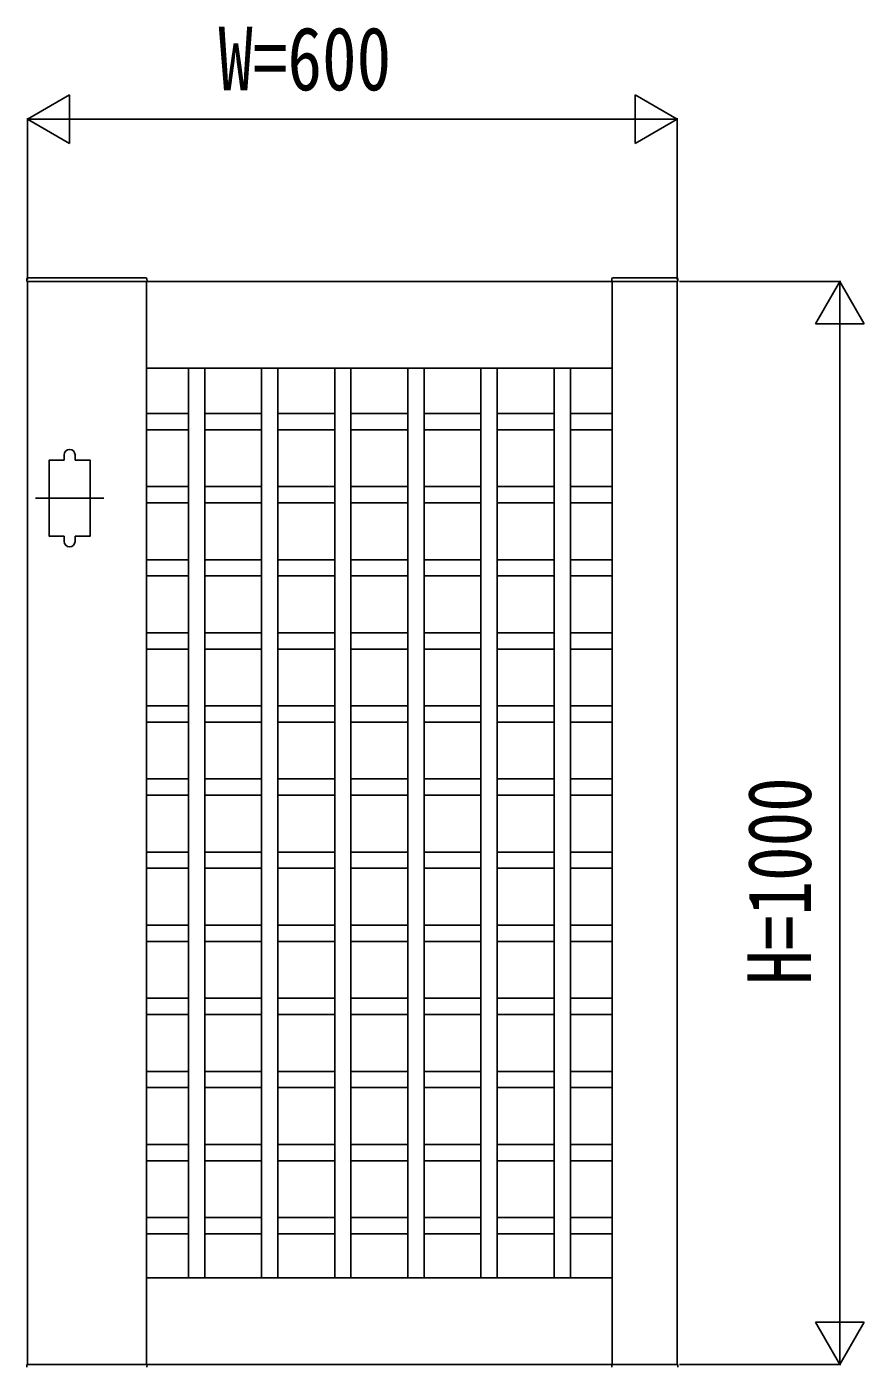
# Model space of a CAD drawing. Units: millimetres, scale not verified. Extents: x -8410 to 8410, y -5940 to 5940.
# Drawn here: x -1810 to -1037, y 2447 to 3685 of the extents above; entities that cross this region are included whole.
import ezdxf
from ezdxf.enums import TextEntityAlignment as Align

# ---------------------------------------------------------------- set-up
doc = ezdxf.new("R2010")
doc.units = ezdxf.units.MM
doc.header["$LTSCALE"] = 30
for name, color, linetype in [('0-2_YKK_11', 7, 'Continuous'), ('0-3_YKK_11E', 7, 'Continuous'), ('0-4_YKK_A1', 4, 'Continuous'), ('0-5_YKK_D', 6, 'Continuous')]:
    doc.layers.add(name, color=color, linetype=linetype)
doc.styles.add('ＭＳ ゴシック', font='')
doc.styles.get('ＭＳ ゴシック').set_extended_font_data('MS Gothic')

msp = doc.modelspace()

# ---------------------------------------------------------------- linework, layer by layer
at = {"layer": '0-2_YKK_11'}
for p, q in [((-1699.96, 2450), (-1699.96, 3450)), ((-1269.96, 2450), (-1269.96, 3450)), ((-1699.96, 3370), (-1269.96, 3370)), ((-1699.96, 2530), (-1269.96, 2530))]:
    msp.add_line(p, q, dxfattribs=at)
msp.add_lwpolyline([(-1809.96, 3450), (-1809.96, 2450), (-1209.96, 2450), (-1209.96, 3450)], close=True, dxfattribs=at)
at = {"layer": '0-3_YKK_11E'}
for p, q in [((-1661.21, 3370), (-1661.21, 2530)), ((-1646.21, 3370), (-1646.21, 2530)), ((-1593.71, 3370), (-1593.71, 2530)), ((-1578.71, 3370), (-1578.71, 2530)), ((-1526.21, 3370), (-1526.21, 2530)), ((-1511.21, 3370), (-1511.21, 2530)), ((-1458.71, 3370), (-1458.71, 2530)), ((-1443.71, 3370), (-1443.71, 2530)), ((-1391.21, 3370), (-1391.21, 2530)), ((-1376.21, 3370), (-1376.21, 2530)), ((-1323.71, 3370), (-1323.71, 2530)), ((-1308.71, 3370), (-1308.71, 2530)), ((-1699.96, 3328.15), (-1661.21, 3328.15)), ((-1646.21, 3328.15), (-1593.71, 3328.15)), ((-1578.71, 3328.15), (-1526.21, 3328.15)), ((-1511.21, 3328.15), (-1458.71, 3328.15)), ((-1443.71, 3328.15), (-1391.21, 3328.15)), ((-1376.21, 3328.15), (-1323.71, 3328.15)), ((-1308.71, 3328.15), (-1269.96, 3328.15)), ((-1699.96, 3313.15), (-1661.21, 3313.15)), ((-1646.21, 3313.15), (-1593.71, 3313.15)), ((-1578.71, 3313.15), (-1526.21, 3313.15)), ((-1511.21, 3313.15), (-1458.71, 3313.15)), ((-1443.71, 3313.15), (-1391.21, 3313.15)), ((-1376.21, 3313.15), (-1323.71, 3313.15)), ((-1308.71, 3313.15), (-1269.96, 3313.15)), ((-1699.96, 3260.65), (-1661.21, 3260.65)), ((-1646.21, 3260.65), (-1593.71, 3260.65)), ((-1578.71, 3260.65), (-1526.21, 3260.65)), ((-1511.21, 3260.65), (-1458.71, 3260.65)), ((-1443.71, 3260.65), (-1391.21, 3260.65)), ((-1376.21, 3260.65), (-1323.71, 3260.65)), ((-1308.71, 3260.65), (-1269.96, 3260.65)), ((-1699.96, 3245.65), (-1661.21, 3245.65)), ((-1646.21, 3245.65), (-1593.71, 3245.65)), ((-1578.71, 3245.65), (-1526.21, 3245.65)), ((-1511.21, 3245.65), (-1458.71, 3245.65)), ((-1443.71, 3245.65), (-1391.21, 3245.65)), ((-1376.21, 3245.65), (-1323.71, 3245.65)), ((-1308.71, 3245.65), (-1269.96, 3245.65)), ((-1699.96, 3193.15), (-1661.21, 3193.15)), ((-1646.21, 3193.15), (-1593.71, 3193.15)), ((-1578.71, 3193.15), (-1526.21, 3193.15)), ((-1511.21, 3193.15), (-1458.71, 3193.15)), ((-1443.71, 3193.15), (-1391.21, 3193.15)), ((-1376.21, 3193.15), (-1323.71, 3193.15)), ((-1308.71, 3193.15), (-1269.96, 3193.15)), ((-1699.96, 3178.15), (-1661.21, 3178.15)), ((-1646.21, 3178.15), (-1593.71, 3178.15)), ((-1578.71, 3178.15), (-1526.21, 3178.15)), ((-1511.21, 3178.15), (-1458.71, 3178.15)), ((-1443.71, 3178.15), (-1391.21, 3178.15)), ((-1376.21, 3178.15), (-1323.71, 3178.15)), ((-1308.71, 3178.15), (-1269.96, 3178.15)), ((-1699.96, 3125.65), (-1661.21, 3125.65)), ((-1646.21, 3125.65), (-1593.71, 3125.65)), ((-1578.71, 3125.65), (-1526.21, 3125.65)), ((-1511.21, 3125.65), (-1458.71, 3125.65)), ((-1443.71, 3125.65), (-1391.21, 3125.65)), ((-1376.21, 3125.65), (-1323.71, 3125.65)), ((-1308.71, 3125.65), (-1269.96, 3125.65)), ((-1699.96, 3110.65), (-1661.21, 3110.65)), ((-1646.21, 3110.65), (-1593.71, 3110.65)), ((-1578.71, 3110.65), (-1526.21, 3110.65)), ((-1511.21, 3110.65), (-1458.71, 3110.65)), ((-1443.71, 3110.65), (-1391.21, 3110.65)), ((-1376.21, 3110.65), (-1323.71, 3110.65)), ((-1308.71, 3110.65), (-1269.96, 3110.65)), ((-1699.96, 3058.15), (-1661.21, 3058.15)), ((-1646.21, 3058.15), (-1593.71, 3058.15)), ((-1578.71, 3058.15), (-1526.21, 3058.15)), ((-1511.21, 3058.15), (-1458.71, 3058.15)), ((-1443.71, 3058.15), (-1391.21, 3058.15)), ((-1376.21, 3058.15), (-1323.71, 3058.15)), ((-1308.71, 3058.15), (-1269.96, 3058.15)), ((-1699.96, 3043.15), (-1661.21, 3043.15)), ((-1646.21, 3043.15), (-1593.71, 3043.15)), ((-1578.71, 3043.15), (-1526.21, 3043.15)), ((-1511.21, 3043.15), (-1458.71, 3043.15)), ((-1443.71, 3043.15), (-1391.21, 3043.15)), ((-1376.21, 3043.15), (-1323.71, 3043.15)), ((-1308.71, 3043.15), (-1269.96, 3043.15)), ((-1699.96, 2990.65), (-1661.21, 2990.65)), ((-1646.21, 2990.65), (-1593.71, 2990.65)), ((-1578.71, 2990.65), (-1526.21, 2990.65)), ((-1511.21, 2990.65), (-1458.71, 2990.65)), ((-1443.71, 2990.65), (-1391.21, 2990.65)), ((-1376.21, 2990.65), (-1323.71, 2990.65)), ((-1308.71, 2990.65), (-1269.96, 2990.65)), ((-1699.96, 2975.65), (-1661.21, 2975.65)), ((-1646.21, 2975.65), (-1593.71, 2975.65)), ((-1578.71, 2975.65), (-1526.21, 2975.65)), ((-1511.21, 2975.65), (-1458.71, 2975.65)), ((-1443.71, 2975.65), (-1391.21, 2975.65)), ((-1376.21, 2975.65), (-1323.71, 2975.65)), ((-1308.71, 2975.65), (-1269.96, 2975.65)), ((-1699.96, 2923.15), (-1661.21, 2923.15)), ((-1646.21, 2923.15), (-1593.71, 2923.15)), ((-1578.71, 2923.15), (-1526.21, 2923.15)), ((-1511.21, 2923.15), (-1458.71, 2923.15)), ((-1443.71, 2923.15), (-1391.21, 2923.15)), ((-1376.21, 2923.15), (-1323.71, 2923.15)), ((-1308.71, 2923.15), (-1269.96, 2923.15)), ((-1699.96, 2908.15), (-1661.21, 2908.15)), ((-1646.21, 2908.15), (-1593.71, 2908.15)), ((-1578.71, 2908.15), (-1526.21, 2908.15)), ((-1511.21, 2908.15), (-1458.71, 2908.15)), ((-1443.71, 2908.15), (-1391.21, 2908.15)), ((-1376.21, 2908.15), (-1323.71, 2908.15)), ((-1308.71, 2908.15), (-1269.96, 2908.15)), ((-1699.96, 2855.65), (-1661.21, 2855.65)), ((-1646.21, 2855.65), (-1593.71, 2855.65)), ((-1578.71, 2855.65), (-1526.21, 2855.65)), ((-1511.21, 2855.65), (-1458.71, 2855.65)), ((-1443.71, 2855.65), (-1391.21, 2855.65)), ((-1376.21, 2855.65), (-1323.71, 2855.65)), ((-1308.71, 2855.65), (-1269.96, 2855.65)), ((-1699.96, 2840.65), (-1661.21, 2840.65)), ((-1646.21, 2840.65), (-1593.71, 2840.65)), ((-1578.71, 2840.65), (-1526.21, 2840.65)), ((-1511.21, 2840.65), (-1458.71, 2840.65)), ((-1443.71, 2840.65), (-1391.21, 2840.65)), ((-1376.21, 2840.65), (-1323.71, 2840.65)), ((-1308.71, 2840.65), (-1269.96, 2840.65)), ((-1699.96, 2788.15), (-1661.21, 2788.15)), ((-1646.21, 2788.15), (-1593.71, 2788.15)), ((-1578.71, 2788.15), (-1526.21, 2788.15)), ((-1511.21, 2788.15), (-1458.71, 2788.15)), ((-1443.71, 2788.15), (-1391.21, 2788.15)), ((-1376.21, 2788.15), (-1323.71, 2788.15)), ((-1308.71, 2788.15), (-1269.96, 2788.15)), ((-1699.96, 2773.15), (-1661.21, 2773.15)), ((-1646.21, 2773.15), (-1593.71, 2773.15)), ((-1578.71, 2773.15), (-1526.21, 2773.15)), ((-1511.21, 2773.15), (-1458.71, 2773.15)), ((-1443.71, 2773.15), (-1391.21, 2773.15)), ((-1376.21, 2773.15), (-1323.71, 2773.15)), ((-1308.71, 2773.15), (-1269.96, 2773.15)), ((-1699.96, 2720.65), (-1661.21, 2720.65)), ((-1646.21, 2720.65), (-1593.71, 2720.65)), ((-1578.71, 2720.65), (-1526.21, 2720.65)), ((-1511.21, 2720.65), (-1458.71, 2720.65)), ((-1443.71, 2720.65), (-1391.21, 2720.65)), ((-1376.21, 2720.65), (-1323.71, 2720.65)), ((-1308.71, 2720.65), (-1269.96, 2720.65)), ((-1699.96, 2705.65), (-1661.21, 2705.65)), ((-1646.21, 2705.65), (-1593.71, 2705.65)), ((-1578.71, 2705.65), (-1526.21, 2705.65)), ((-1511.21, 2705.65), (-1458.71, 2705.65)), ((-1443.71, 2705.65), (-1391.21, 2705.65)), ((-1376.21, 2705.65), (-1323.71, 2705.65)), ((-1308.71, 2705.65), (-1269.96, 2705.65)), ((-1699.96, 2653.15), (-1661.21, 2653.15)), ((-1646.21, 2653.15), (-1593.71, 2653.15)), ((-1578.71, 2653.15), (-1526.21, 2653.15)), ((-1511.21, 2653.15), (-1458.71, 2653.15)), ((-1443.71, 2653.15), (-1391.21, 2653.15)), ((-1376.21, 2653.15), (-1323.71, 2653.15)), ((-1308.71, 2653.15), (-1269.96, 2653.15)), ((-1699.96, 2638.15), (-1661.21, 2638.15)), ((-1646.21, 2638.15), (-1593.71, 2638.15)), ((-1578.71, 2638.15), (-1526.21, 2638.15)), ((-1511.21, 2638.15), (-1458.71, 2638.15)), ((-1443.71, 2638.15), (-1391.21, 2638.15)), ((-1376.21, 2638.15), (-1323.71, 2638.15)), ((-1308.71, 2638.15), (-1269.96, 2638.15)), ((-1699.96, 2585.65), (-1661.21, 2585.65)), ((-1646.21, 2585.65), (-1593.71, 2585.65)), ((-1578.71, 2585.65), (-1526.21, 2585.65)), ((-1511.21, 2585.65), (-1458.71, 2585.65)), ((-1443.71, 2585.65), (-1391.21, 2585.65)), ((-1376.21, 2585.65), (-1323.71, 2585.65)), ((-1308.71, 2585.65), (-1269.96, 2585.65)), ((-1699.96, 2570.65), (-1661.21, 2570.65)), ((-1646.21, 2570.65), (-1593.71, 2570.65)), ((-1578.71, 2570.65), (-1526.21, 2570.65)), ((-1511.21, 2570.65), (-1458.71, 2570.65)), ((-1443.71, 2570.65), (-1391.21, 2570.65)), ((-1376.21, 2570.65), (-1323.71, 2570.65)), ((-1308.71, 2570.65), (-1269.96, 2570.65))]:
    msp.add_line(p, q, dxfattribs=at)
at = {"layer": '0-4_YKK_A1'}
for p, q in [((-1809.33, 3453.5), (-1700.59, 3453.5)), ((-1210.59, 3453.5), (-1269.33, 3453.5)), ((-1810.33, 3452.55), (-1810.46, 3450)), ((-1810.46, 3450), (-1699.46, 3450)), ((-1699.59, 3452.55), (-1699.46, 3450)), ((-1270.33, 3452.55), (-1270.46, 3450)), ((-1209.46, 3450), (-1270.46, 3450)), ((-1209.59, 3452.55), (-1209.46, 3450)), ((-1775.96, 3285), (-1775.96, 3290)), ((-1765.96, 3285), (-1765.96, 3290)), ((-1739.46, 3250), (-1802.46, 3250)), ((-1775.96, 3215), (-1775.96, 3210)), ((-1765.96, 3215), (-1765.96, 3210)), ((-1810.46, 2450), (-1699.46, 2450)), ((-1810.33, 2447.45), (-1810.46, 2450)), ((-1699.59, 2447.45), (-1699.46, 2450)), ((-1209.46, 2450), (-1270.46, 2450)), ((-1270.33, 2447.45), (-1270.46, 2450)), ((-1209.59, 2447.45), (-1209.46, 2450))]:
    msp.add_line(p, q, dxfattribs=at)
for points in [[(-1775.96, 3285), (-1789.96, 3285), (-1789.96, 3215), (-1775.96, 3215)], [(-1765.96, 3215), (-1751.96, 3215), (-1751.96, 3285), (-1765.96, 3285)]]:
    msp.add_lwpolyline(points, dxfattribs=at)
for centre, radius, start, end in [((-1809.33, 3452.5), 1, 90, 177), ((-1700.59, 3452.5), 1, 3, 90), ((-1269.33, 3452.5), 1, 90, 177), ((-1210.59, 3452.5), 1, 3, 90), ((-1770.96, 3290), 5, 0, 180), ((-1770.96, 3210), 5, 180, 0)]:
    msp.add_arc(centre, radius, start, end, dxfattribs=at)
at = {"layer": '0-5_YKK_D'}
for p, q in [((-1809.96, 3600), (-1770.99, 3622.5)), ((-1770.99, 3577.5), (-1770.99, 3622.5)), ((-1209.96, 3600), (-1248.93, 3622.5)), ((-1248.93, 3622.5), (-1248.93, 3577.5)), ((-1809.96, 3452), (-1809.96, 3601)), ((-1809.96, 3600), (-1770.99, 3577.5)), ((-1809.96, 3600), (-1732.02, 3600)), ((-1764.96, 3600), (-1254.96, 3600)), ((-1209.96, 3600), (-1287.9, 3600)), ((-1209.96, 3600), (-1248.93, 3577.5)), ((-1209.96, 3452), (-1209.96, 3601)), ((-1207.96, 3450), (-1058.96, 3450)), ((-1059.96, 3450), (-1082.46, 3411.03)), ((-1059.96, 3450), (-1037.46, 3411.03)), ((-1059.96, 3450), (-1059.96, 3372.06)), ((-1082.46, 3411.03), (-1037.46, 3411.03)), ((-1059.96, 3405), (-1059.96, 2495)), ((-1059.96, 2450), (-1059.96, 2527.94)), ((-1059.96, 2450), (-1082.46, 2488.97)), ((-1037.46, 2488.97), (-1082.46, 2488.97)), ((-1059.96, 2450), (-1037.46, 2488.97)), ((-1207.96, 2450), (-1058.96, 2450))]:
    msp.add_line(p, q, dxfattribs=at)

# ---------------------------------------------------------------- texts
at = {"layer": '0-5_YKK_D', "style": 'ＭＳ ゴシック', "width": 0.8}
msp.add_text('W=600', height=58.65, dxfattribs=at).set_placement((-1633.69, 3609), align=Align.BOTTOM_LEFT)
msp.add_text('H=1000', height=58.65, rotation=90, dxfattribs=at).set_placement((-1068.96, 2800.67), align=Align.BOTTOM_LEFT)

doc.saveas('drawing.dxf')
